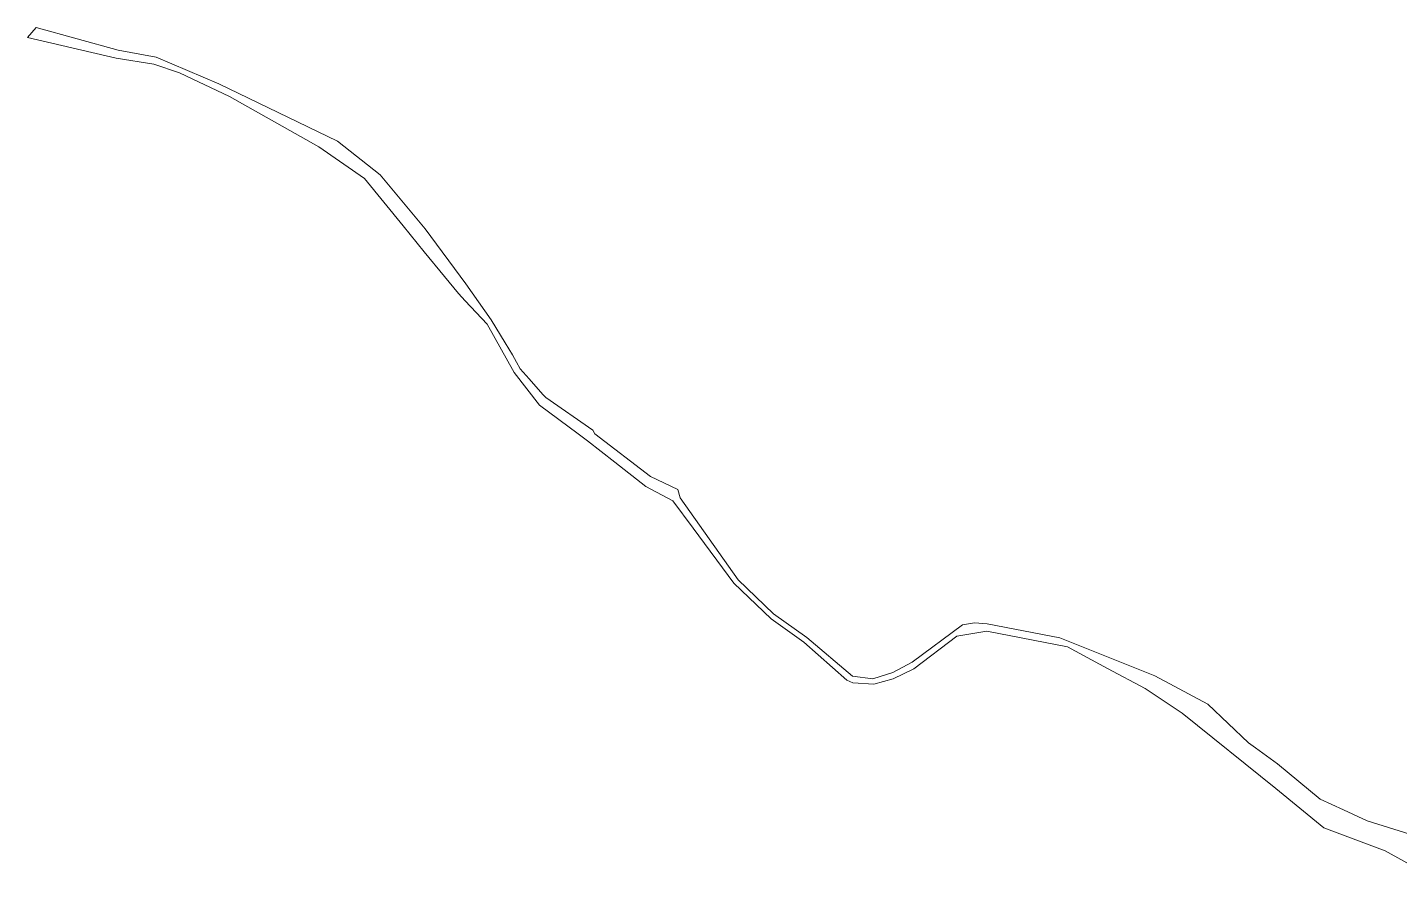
# Model space of a CAD drawing. Header units: metres. Extents: x 7518041 to 7519321, y 4692947 to 4693870.
# Drawn here: x 7518041 to 7518681, y 4693471 to 4693870 of the extents above; entities that cross this region are included whole.
import ezdxf

# ---------------------------------------------------------------- set-up
doc = ezdxf.new("R2010")
doc.units = ezdxf.units.M
doc.layers.add('Parc-Kojshi', color=251, linetype='Continuous', lineweight=0)

msp = doc.modelspace()

# ---------------------------------------------------------------- linework, layer by layer
at = {"layer": 'Parc-Kojshi', "flags": 128}
msp.add_lwpolyline([(7518701.93, 4693471.12), (7518674.44, 4693486.32), (7518645.83, 4693497.06), (7518623.44, 4693515.36), (7518579.75, 4693550.5), (7518562.59, 4693562.01), (7518545.04, 4693571.36), (7518526.41, 4693581.46), (7518488.7, 4693588.71), (7518474.72, 4693586.46), (7518454.75, 4693571.22), (7518445, 4693566.47), (7518436.01, 4693563.97), (7518426.28, 4693564.72), (7518423.5, 4693565.94), (7518403.38, 4693583.55), (7518388.2, 4693594.46), (7518370.74, 4693611.11), (7518351.83, 4693636.68), (7518342.38, 4693649.46), (7518329.72, 4693656.13), (7518315.2, 4693667.52), (7518302.58, 4693677.41), (7518298.11, 4693680.74), (7518280.17, 4693694.09), (7518268.31, 4693709.37), (7518255.72, 4693731.8), (7518245.53, 4693742.64), (7518242.3, 4693746.07), (7518235.85, 4693754.01), (7518226.44, 4693765.58), (7518216.54, 4693777.75), (7518198.51, 4693799.76), (7518177.33, 4693814.47), (7518135.57, 4693838), (7518112.24, 4693848.95), (7518100.25, 4693853.1), (7518082.75, 4693855.84), (7518041.39, 4693865.43), (7518045.39, 4693870.14), (7518083.67, 4693859.57), (7518101.39, 4693856.21), (7518130.58, 4693843.87), (7518186, 4693817.21), (7518205.89, 4693801.38), (7518226.76, 4693776.28), (7518245.79, 4693750.58), (7518257.56, 4693733.83), (7518264.18, 4693723.09), (7518267.62, 4693717.5), (7518269.46, 4693714.17), (7518271.2, 4693711.01), (7518275.36, 4693706.3), (7518281.75, 4693699.06), (7518283.05, 4693697.59), (7518304.96, 4693682.38), (7518305.97, 4693680.67), (7518331.97, 4693660.88), (7518344.71, 4693654.76), (7518345.68, 4693650.85), (7518372.74, 4693612.63), (7518389.31, 4693596.8), (7518404.73, 4693585.87), (7518426.08, 4693567.82), (7518435.51, 4693566.54), (7518444.87, 4693569.51), (7518453.85, 4693574.25), (7518477.43, 4693591.68), (7518482.96, 4693592.6), (7518488.94, 4693592.19), (7518522.75, 4693585.59), (7518567.05, 4693567.86), (7518591.74, 4693554.68), (7518610.7, 4693536.73), (7518614.06, 4693534.3), (7518624.31, 4693526.93), (7518644.09, 4693510.48), (7518655.05, 4693505.4), (7518666, 4693500.33), (7518685.96, 4693494.12)], dxfattribs=at)

doc.saveas('drawing.dxf')
